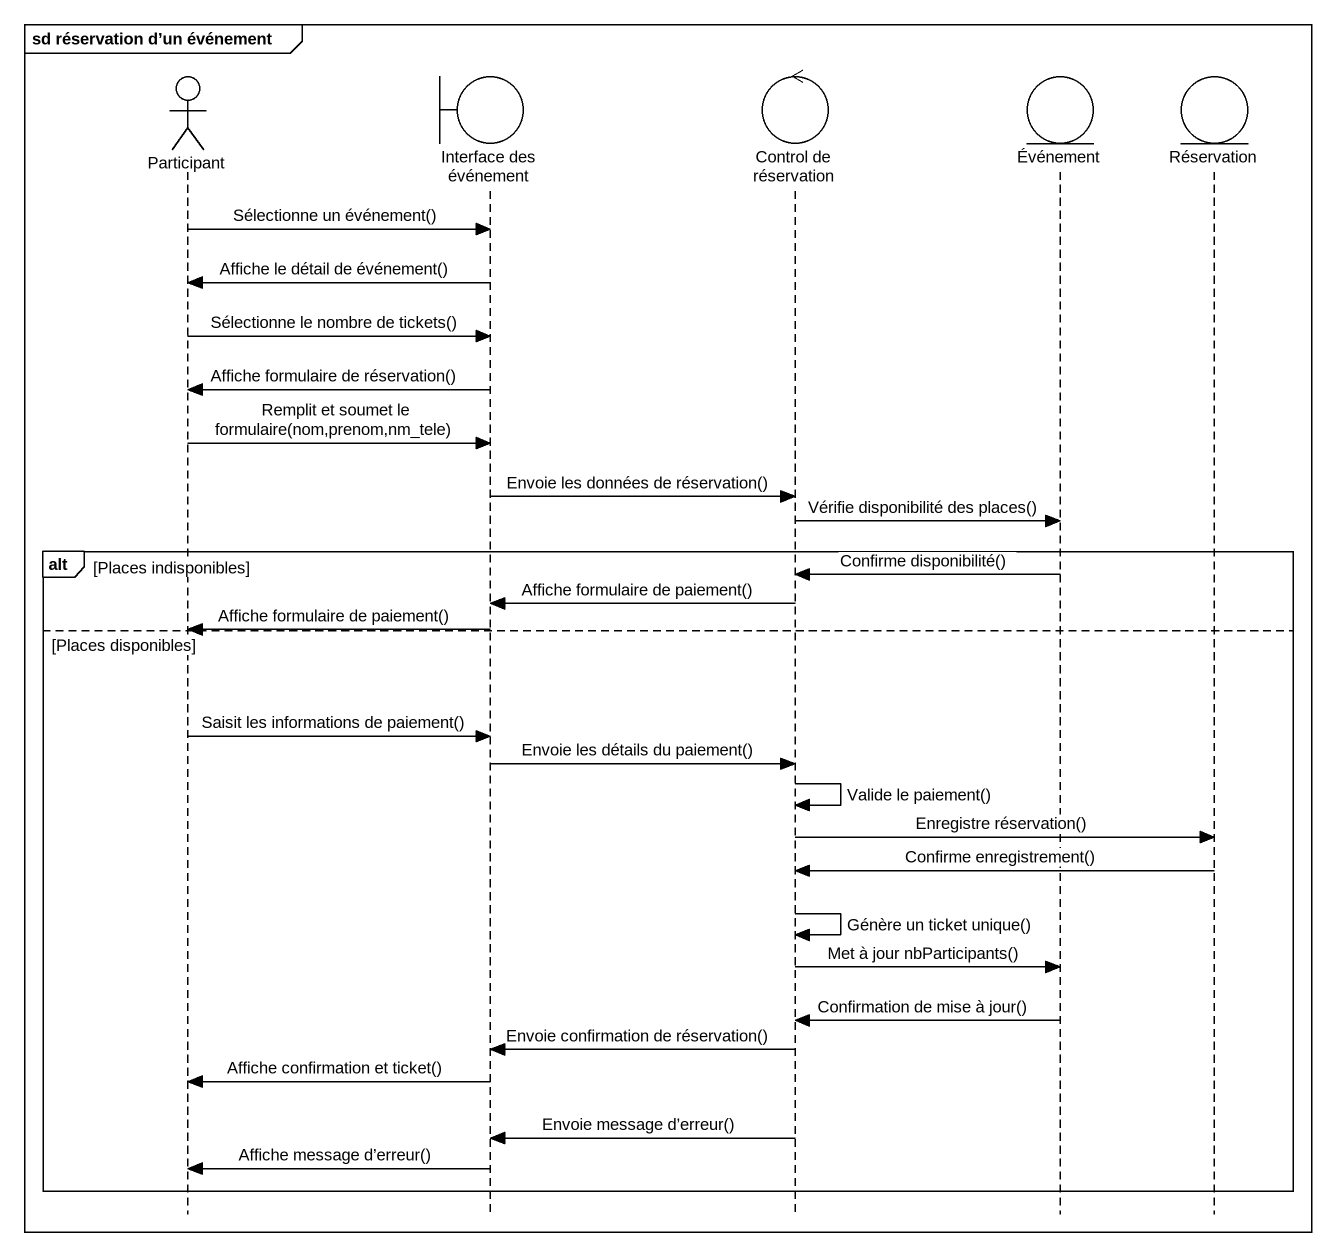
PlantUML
@startuml
mainframe sd réservation d’un événement
hide footbox
actor "Participant" as Participant_
boundary "Interface des événement" as Interface_des_événement
control "Control de réservation" as Control_de_réservation
entity Événement
entity Réservation

Participant_ -> Interface_des_événement : Sélectionne un événement()
Interface_des_événement -> Participant_ : Affiche le détail de événement()
Participant_ -> Interface_des_événement : Sélectionne le nombre de tickets()
Interface_des_événement -> Participant_ : Affiche formulaire de réservation()
Participant_ -> Interface_des_événement : Remplit et soumet le formulaire(nom,prenom,nm_tele)
Interface_des_événement -> Control_de_réservation : Envoie les données de réservation()
Control_de_réservation -> Événement : Vérifie disponibilité des places()
alt Places indisponibles
  Événement -> Control_de_réservation : Confirme disponibilité()
  Control_de_réservation -> Interface_des_événement : Affiche formulaire de paiement()
  Interface_des_événement -> Participant_ : Affiche formulaire de paiement()
else Places disponibles
  Participant_ -> Interface_des_événement : Saisit les informations de paiement()
  Interface_des_événement -> Control_de_réservation : Envoie les détails du paiement()
  Control_de_réservation -> Control_de_réservation : Valide le paiement()
  Control_de_réservation -> Réservation : Enregistre réservation()
  Réservation -> Control_de_réservation : Confirme enregistrement()
  Control_de_réservation -> Control_de_réservation : Génère un ticket unique()
  Control_de_réservation -> Événement : Met à jour nbParticipants()
  Événement -> Control_de_réservation : Confirmation de mise à jour()
  Control_de_réservation -> Interface_des_événement : Envoie confirmation de réservation()
  Interface_des_événement -> Participant_ : Affiche confirmation et ticket()
  Control_de_réservation -> Interface_des_événement : Envoie message d’erreur()
  Interface_des_événement -> Participant_ : Affiche message d’erreur()
end
@enduml
